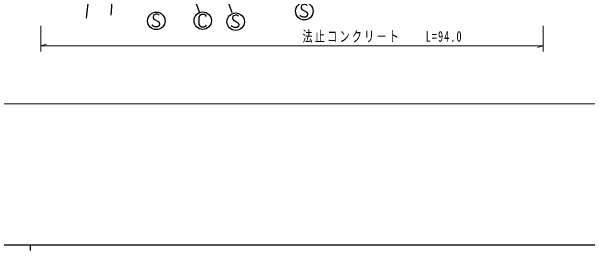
# Model space of a CAD drawing. Units: millimetres, scale not verified. Extents: x 40000 to 680000, y 20000 to 380000.
# Drawn here: x 164772 to 263706, y 204000 to 245072 of the extents above; entities that cross this region are included whole.
import ezdxf

# ---------------------------------------------------------------- set-up
doc = ezdxf.new("R2010")
doc.units = ezdxf.units.MM
doc.header["$LTSCALE"] = 1000
for name, color, linetype, lineweight in [('M-BGD', 7, 'Continuous', 25), ('M-STR-HTXT', 7, 'Continuous', 13), ('M-STR-STRC', 7, 'Continuous', 25), ('M-TTL-BAND', 7, 'Continuous', 25)]:
    doc.layers.add(name, color=color, linetype=linetype, lineweight=lineweight)
doc.styles.add('ＭＳ ゴシック', font='')
doc.styles.get('ＭＳ ゴシック').set_extended_font_data('MS Gothic')

msp = doc.modelspace()

# ---------------------------------------------------------------- linework, layer by layer
at = {"layer": 'M-BGD'}
for p, q in [((181879, 244462), (182222, 248555)), ((177648, 243928), (178113, 248029))]:
    msp.add_line(p, q, dxfattribs=at)
at = {"layer": 'M-STR-HTXT'}
for p, q in [((169808, 242590), (169808, 238177)), ((256098, 238177), (256098, 242590)), ((169808, 239177), (170808, 239457)), ((169808, 239177), (256098, 239177)), ((256098, 239177), (255098, 238897)), ((124845, 229177), (553911, 229177))]:
    msp.add_line(p, q, dxfattribs=at)
at = {"layer": 'M-STR-STRC'}
for p, q in [((191929, 274258), (202639, 244876)), ((197079, 244980), (187392, 271929))]:
    msp.add_line(p, q, dxfattribs=at)
for points in [[(215543, 246089), (215423, 246209), (215183, 246269), (214943, 246269), (214583, 246089), (214523, 245729), (214643, 245429), (215483, 244949), (215603, 244649), (215543, 244289), (215243, 244109), (214823, 244109), (214463, 244289), (214343, 244469)], [(190129, 244421), (190009, 244541), (189769, 244601), (189529, 244601), (189169, 244421), (189109, 244061), (189229, 243761), (190069, 243281), (190189, 242981), (190129, 242621), (189829, 242441), (189409, 242441), (189049, 242621), (188929, 242801)], [(198280, 244224), (198160, 244404), (197920, 244584), (197380, 244584), (197140, 244404), (196960, 244164), (196960, 242844), (197140, 242604), (197380, 242424), (197920, 242424), (198160, 242544), (198280, 242724)], [(203764, 244278), (203644, 244398), (203404, 244458), (203164, 244458), (202804, 244278), (202744, 243918), (202864, 243618), (203704, 243138), (203824, 242838), (203764, 242478), (203464, 242298), (203044, 242298), (202684, 242478), (202564, 242658)]]:
    msp.add_lwpolyline(points, dxfattribs=at)
for centre in [(215063, 245129), (189649, 243461), (197620, 243504), (203284, 243318)]:
    msp.add_circle(centre, 1500, dxfattribs=at)
at = {"layer": 'M-TTL-BAND'}
for p, q in [((40000, 205000), (579000, 205000)), ((168000, 205000), (168000, 204000))]:
    msp.add_line(p, q, dxfattribs=at)

# ---------------------------------------------------------------- texts
at = {"layer": 'M-STR-HTXT', "insert": (214746, 239677), "char_height": 1833, "attachment_point": 7, "style": 'ＭＳ ゴシック'}
msp.add_mtext('\\T1.21;\\W0.7;法止コンクリ－ト\u3000\u3000L=94.0', dxfattribs=at)

doc.saveas('drawing.dxf')
